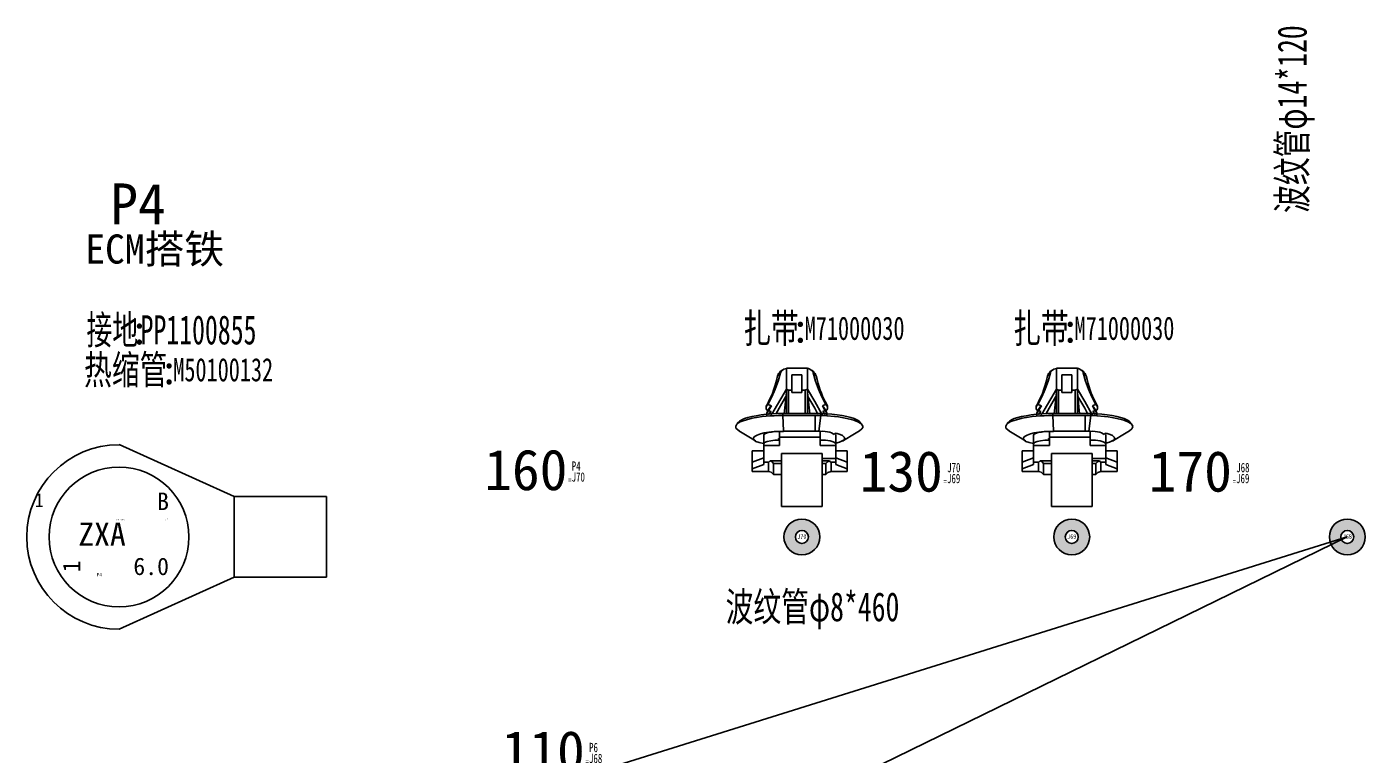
# Model space of a CAD drawing. Header units: millimetres. Extents: x -2653 to 6698, y -4403 to -42.
# Drawn here: x 278.9 to 393.8, y -505.8 to -443.2 of the extents above; entities that cross this region are included whole.
import ezdxf
from ezdxf.enums import TextEntityAlignment as Align

# ---------------------------------------------------------------- set-up
doc = ezdxf.new("R2010")
doc.units = ezdxf.units.MM
doc.header["$MEASUREMENT"] = 0
for name, color, linetype in [('21', 7, 'Continuous'), ('文字', 3, 'Continuous'), ('管-供应商', 43, 'Continuous'), ('管-内径', 2, 'Continuous'), ('管-名称', 59, 'Continuous'), ('管-外径', 6, 'Continuous'), ('管-编码', 58, 'Continuous'), ('节点长度', 1, 'Continuous'), ('节点长度-L', 32, 'Continuous'), ('虚拟连接器-功能', 63, 'Continuous'), ('虚拟连接器-名称', 53, 'Continuous'), ('虚拟连接器-编码', 52, 'Continuous'), ('轮廓线', 7, 'Continuous'), ('附件-供应商', 43, 'Continuous'), ('附件-名称', 53, 'Continuous'), ('附件-数量', 21, 'Continuous'), ('附件-编码', 52, 'Continuous')]:
    doc.layers.add(name, color=color, linetype=linetype)
for name, color, linetype, plot in [('供方编码', 51, 'Continuous', False), ('备注', 4, 'Continuous', False), ('管-ID', 7, 'Continuous', False), ('管-L', 38, 'Continuous', False), ('管-不打印', 2, 'Continuous', False), ('管-位置', 18, 'Continuous', False), ('管-单位', 2, 'Continuous', False), ('管-工位', 4, 'Continuous', False), ('管-开口', 64, 'Continuous', False), ('管-数量', 6, 'Continuous', False), ('管-类别', 56, 'Continuous', False), ('管-规格', 56, 'Continuous', False), ('管-重叠值', 49, 'Continuous', False), ('管-颜色', 14, 'Continuous', False), ('节点长度-E1', 53, 'Continuous', False), ('节点长度-E2', 53, 'Continuous', False), ('节点长度-不打印', 14, 'Continuous', False), ('虚拟连接器-不打印', 1, 'Continuous', False), ('虚拟连接器-位置', 12, 'Continuous', False), ('虚拟连接器-数量', 4, 'Continuous', False), ('附件-不打印', 2, 'Continuous', False), ('隐藏-剥皮长度', 2, 'Continuous', False), ('隐藏-加余量', 1, 'Continuous', False), ('隐藏-备注', 1, 'Continuous', False), ('隐藏-孔位', 1, 'Continuous', False), ('隐藏-对应端子', 2, 'Continuous', False), ('隐藏-节点长度辅助', 202, 'Continuous', False), ('隐藏-规格', 1, 'Continuous', False), ('隐藏-辅助信息', 3, 'Continuous', False), ('隐藏-防水栓', 2, 'Continuous', False)]:
    doc.layers.add(name, color=color, linetype=linetype, plot=plot)
doc.styles.add('CL', font='', dxfattribs={"height": 2})
doc.styles.add('灯泡', font='', dxfattribs={"width": 0.7})
doc.styles.get('CL').set_extended_font_data('SimSun')
doc.styles.get('灯泡').set_extended_font_data('NSimSun')

# ---------------------------------------------------------------- blocks, each defined once
blk = doc.blocks.new('010016')
at = {"lineweight": 25}
blk.add_line((2045.56, 1138.11), (2046.98, 1138.11), dxfattribs=at)
at = {"color": 0}
for p, q in [((2044.95, 1134.7), (2044.95, 1130.15)), ((2048.45, 1134.7), (2048.45, 1130.15)), ((2044.95, 1130.15), (2048.45, 1130.15))]:
    blk.add_line(p, q, dxfattribs=at)
at = {"layer": '21', "color": 0, "linetype": 'Continuous'}
for p, q in [((2044.62, 1141.35), (2044.52, 1140.95)), ((2044.62, 1141.35), (2044.69, 1141.48)), ((2044.64, 1141.42), (2044.62, 1141.36)), ((2044.67, 1141.47), (2044.64, 1141.42)), ((2044.86, 1141.6), (2044.66, 1140.9)), ((2044.74, 1141.56), (2044.66, 1141.47)), ((2044.7, 1141.54), (2044.66, 1141.46)), ((2044.69, 1141.48), (2044.86, 1141.6)), ((2044.75, 1141.61), (2044.7, 1141.54)), ((2044.88, 1141.66), (2044.74, 1141.56)), ((2044.81, 1141.67), (2044.75, 1141.61)), ((2044.87, 1141.74), (2044.81, 1141.67)), ((2044.86, 1141.6), (2044.88, 1141.66)), ((2044.95, 1141.8), (2044.87, 1141.74)), ((2044.95, 1141.76), (2044.88, 1141.66)), ((2045.03, 1141.85), (2044.95, 1141.8)), ((2045.03, 1141.85), (2044.95, 1141.76)), ((2045.15, 1141.93), (2045.03, 1141.85)), ((2045.07, 1141.88), (2045.03, 1141.85)), ((2045.12, 1141.9), (2045.07, 1141.88)), ((2045.37, 1141.99), (2045.15, 1141.93)), ((2046.27, 1142), (2045.37, 1142)), ((2045.37, 1140.2), (2045.37, 1142)), ((2046.27, 1141.45), (2045.85, 1141.45)), ((2045.85, 1141.45), (2045.85, 1140.13)), ((2047.17, 1142), (2046.27, 1142)), ((2046.69, 1141.45), (2046.27, 1141.45)), ((2046.69, 1141.45), (2046.69, 1140.13)), ((2047.17, 1142), (2047.17, 1140.2)), ((2047.17, 1141.99), (2047.28, 1141.97)), ((2047.28, 1141.97), (2047.39, 1141.93)), ((2047.39, 1141.93), (2047.51, 1141.85)), ((2047.47, 1141.88), (2047.43, 1141.9)), ((2047.51, 1141.85), (2047.47, 1141.88)), ((2047.51, 1141.85), (2047.59, 1141.76)), ((2047.6, 1141.8), (2047.51, 1141.85)), ((2047.59, 1141.76), (2047.66, 1141.66)), ((2047.67, 1141.74), (2047.6, 1141.8)), ((2047.66, 1141.66), (2047.8, 1141.56)), ((2047.68, 1141.6), (2047.66, 1141.66)), ((2047.73, 1141.67), (2047.67, 1141.74)), ((2047.85, 1141.48), (2047.68, 1141.6)), ((2047.68, 1141.6), (2047.88, 1140.9)), ((2047.79, 1141.61), (2047.73, 1141.67)), ((2047.84, 1141.54), (2047.79, 1141.61)), ((2047.8, 1141.56), (2047.88, 1141.47)), ((2047.88, 1141.46), (2047.84, 1141.54)), ((2047.92, 1141.35), (2047.85, 1141.48)), ((2047.9, 1141.42), (2047.87, 1141.47)), ((2047.92, 1141.36), (2047.9, 1141.42)), ((2048, 1141.03), (2047.92, 1141.35)), ((2044.42, 1140.22), (2044.12, 1139.55)), ((2044.13, 1138.05), (2045.37, 1140.22)), ((2044.29, 1140.2), (2044.17, 1139.85)), ((2044.41, 1140.55), (2044.29, 1140.2)), ((2044.52, 1140.95), (2044.41, 1140.55)), ((2044.66, 1140.9), (2044.42, 1140.22)), ((2045.37, 1138.11), (2045.37, 1140.2)), ((2045.37, 1140.2), (2045.56, 1140.13)), ((2045.85, 1140.13), (2045.56, 1140.13)), ((2045.56, 1138.11), (2045.56, 1140.13)), ((2045.85, 1140.13), (2045.85, 1139.93)), ((2046.98, 1140.13), (2046.69, 1140.13)), ((2046.69, 1139.93), (2046.69, 1140.13)), ((2046.98, 1140.13), (2047.17, 1140.2)), ((2046.98, 1138.11), (2046.98, 1140.13)), ((2047.8, 1139.14), (2047.17, 1140.22)), ((2047.17, 1140.2), (2047.17, 1138.11)), ((2047.88, 1140.9), (2048.12, 1140.22)), ((2048.09, 1140.7), (2048, 1141.03)), ((2048.18, 1140.41), (2048.09, 1140.7)), ((2048.12, 1140.22), (2048.42, 1139.55)), ((2048.27, 1140.12), (2048.18, 1140.41)), ((2048.37, 1139.86), (2048.27, 1140.12)), ((2043.63, 1138.71), (2043.79, 1138.9)), ((2043.77, 1138.99), (2043.64, 1138.74)), ((2043.9, 1139.25), (2043.77, 1138.99)), ((2044.12, 1139.55), (2043.79, 1138.9)), ((2043.79, 1138.9), (2043.95, 1138.83)), ((2044.04, 1139.55), (2043.9, 1139.25)), ((2044.17, 1139.85), (2044.04, 1139.55)), ((2044.74, 1138.57), (2045.33, 1139.59)), ((2045.17, 1138.1), (2045.37, 1139.91)), ((2046.27, 1139.93), (2045.85, 1139.93)), ((2046.69, 1139.93), (2046.27, 1139.93)), ((2047.37, 1138.1), (2047.17, 1139.91)), ((2047.8, 1138.57), (2047.21, 1139.59)), ((2048.41, 1138.05), (2047.8, 1139.14)), ((2048.48, 1139.6), (2048.37, 1139.86)), ((2048.42, 1139.55), (2048.75, 1138.9)), ((2048.59, 1139.37), (2048.48, 1139.6)), ((2048.7, 1139.14), (2048.59, 1139.37)), ((2048.75, 1138.9), (2048.59, 1138.83)), ((2048.8, 1138.94), (2048.7, 1139.14)), ((2048.91, 1138.71), (2048.75, 1138.9)), ((2048.9, 1138.74), (2048.8, 1138.94)), ((2041.76, 1137.68), (2042.05, 1137.77)), ((2041.95, 1137.59), (2042.43, 1137.71)), ((2042.05, 1137.77), (2042.39, 1137.86)), ((2042.39, 1137.86), (2042.77, 1137.93)), ((2042.43, 1137.71), (2042.98, 1137.81)), ((2042.77, 1137.93), (2043.2, 1138)), ((2042.98, 1137.81), (2043.3, 1137.85)), ((2043.2, 1138), (2043.65, 1138.05)), ((2043.3, 1137.85), (2043.63, 1137.88)), ((2043.63, 1138.52), (2043.63, 1138.71)), ((2043.79, 1138.33), (2043.63, 1138.52)), ((2043.63, 1137.88), (2043.97, 1137.91)), ((2043.65, 1138.05), (2044.13, 1138.08)), ((2043.79, 1138.35), (2043.69, 1138.14)), ((2043.7, 1138.17), (2043.86, 1138.37)), ((2043.7, 1137.98), (2043.7, 1138.17)), ((2043.89, 1138.56), (2043.79, 1138.35)), ((2043.86, 1138.07), (2043.83, 1138)), ((2043.83, 1138), (2043.88, 1138.06)), ((2043.96, 1138.55), (2043.86, 1138.37)), ((2043.86, 1138.37), (2043.96, 1138.33)), ((2043.86, 1138.07), (2043.92, 1138.19)), ((2043.88, 1138.06), (2043.95, 1138.11)), ((2043.89, 1138.56), (2043.95, 1138.67)), ((2043.92, 1138.19), (2044.05, 1138.3)), ((2043.95, 1138.83), (2044.08, 1138.79)), ((2043.95, 1138.67), (2044.08, 1138.79)), ((2043.99, 1138.19), (2043.95, 1138.11)), ((2043.95, 1138.11), (2044.02, 1138.08)), ((2044.08, 1138.79), (2043.96, 1138.55)), ((2043.96, 1138.33), (2044.05, 1138.3)), ((2043.97, 1137.91), (2044.32, 1137.93)), ((2044.05, 1138.3), (2043.99, 1138.19)), ((2044.02, 1138.08), (2044.08, 1138.06)), ((2044.03, 1138.02), (2044.05, 1138.04)), ((2044.05, 1138.04), (2044.08, 1138.06)), ((2044.13, 1138.05), (2044.08, 1138.06)), ((2044.13, 1138.08), (2044.61, 1138.11)), ((2044.32, 1137.93), (2044.69, 1137.94)), ((2044.46, 1138.06), (2044.74, 1138.57)), ((2044.61, 1138.11), (2045.07, 1138.11)), ((2044.69, 1137.94), (2045.07, 1137.94)), ((2045.07, 1138.11), (2045.88, 1138.11)), ((2045.07, 1137.94), (2045.07, 1138.11)), ((2045.07, 1137.94), (2045.1, 1137.28)), ((2045.07, 1137.94), (2045.57, 1137.94)), ((2045.57, 1137.94), (2045.88, 1137.94)), ((2045.88, 1138.11), (2046.66, 1138.11)), ((2045.88, 1137.94), (2046.38, 1137.94)), ((2046.38, 1137.94), (2047.11, 1137.94)), ((2046.66, 1138.11), (2047.06, 1138.11)), ((2047.06, 1138.11), (2047.45, 1138.11)), ((2047.11, 1137.94), (2047.84, 1137.94)), ((2047.45, 1138.11), (2047.84, 1138.11)), ((2048.08, 1138.06), (2047.8, 1138.57)), ((2047.84, 1138.11), (2048.32, 1138.11)), ((2047.84, 1137.28), (2047.84, 1137.94)), ((2047.84, 1137.94), (2047.97, 1137.94)), ((2047.97, 1137.94), (2048.09, 1137.94)), ((2048.09, 1137.94), (2048.33, 1137.94)), ((2048.15, 1136.61), (2048.33, 1137.94)), ((2048.32, 1138.11), (2048.32, 1138.11)), ((2048.32, 1138.11), (2048.33, 1137.94)), ((2048.32, 1138.11), (2048.79, 1138.09)), ((2048.33, 1137.94), (2048.83, 1137.91)), ((2048.41, 1138.05), (2048.46, 1138.06)), ((2048.59, 1138.83), (2048.46, 1138.79)), ((2048.59, 1138.67), (2048.46, 1138.79)), ((2048.46, 1138.79), (2048.58, 1138.55)), ((2048.52, 1138.08), (2048.46, 1138.06)), ((2048.5, 1138.03), (2048.46, 1138.06)), ((2048.58, 1138.33), (2048.49, 1138.3)), ((2048.62, 1138.19), (2048.49, 1138.3)), ((2048.49, 1138.3), (2048.55, 1138.19)), ((2048.59, 1138.11), (2048.52, 1138.08)), ((2048.55, 1138.19), (2048.59, 1138.11)), ((2048.58, 1138.55), (2048.68, 1138.37)), ((2048.68, 1138.37), (2048.58, 1138.33)), ((2048.65, 1138.56), (2048.59, 1138.67)), ((2048.66, 1138.06), (2048.59, 1138.11)), ((2048.68, 1138.07), (2048.62, 1138.19)), ((2048.75, 1138.35), (2048.65, 1138.56)), ((2048.71, 1138), (2048.66, 1138.06)), ((2048.84, 1138.18), (2048.68, 1138.37)), ((2048.71, 1138), (2048.68, 1138.07)), ((2048.75, 1138.33), (2048.91, 1138.52)), ((2048.85, 1138.14), (2048.75, 1138.35)), ((2048.79, 1138.09), (2049.27, 1138.05)), ((2048.83, 1137.91), (2049.5, 1137.86)), ((2048.84, 1137.99), (2048.84, 1138.18)), ((2048.91, 1138.52), (2048.91, 1138.71)), ((2049.27, 1138.05), (2049.73, 1138)), ((2049.5, 1137.86), (2049.83, 1137.82)), ((2049.73, 1138), (2050.16, 1137.94)), ((2049.83, 1137.82), (2050.14, 1137.78)), ((2050.14, 1137.78), (2050.42, 1137.73)), ((2050.16, 1137.94), (2050.55, 1137.86)), ((2050.42, 1137.73), (2050.68, 1137.67)), ((2050.55, 1137.86), (2050.89, 1137.77)), ((2050.89, 1137.77), (2051.18, 1137.68)), ((2041.02, 1137.04), (2041.08, 1137.16)), ((2041.02, 1136.96), (2041.02, 1137.04)), ((2041.04, 1136.87), (2041.02, 1136.96)), ((2041.19, 1136.71), (2041.04, 1136.87)), ((2041.14, 1137.24), (2041.07, 1137.14)), ((2041.08, 1137.16), (2041.26, 1137.31)), ((2041.21, 1137.34), (2041.14, 1137.24)), ((2041.32, 1136.63), (2041.19, 1136.71)), ((2041.21, 1137.34), (2041.22, 1137.36)), ((2041.22, 1137.36), (2041.35, 1137.47)), ((2041.26, 1137.31), (2041.4, 1137.39)), ((2041.3, 1136.63), (2042.01, 1136.2)), ((2041.35, 1137.47), (2041.53, 1137.58)), ((2041.4, 1137.39), (2041.56, 1137.46)), ((2041.53, 1137.58), (2041.76, 1137.68)), ((2041.56, 1137.46), (2041.95, 1137.59)), ((2044.31, 1136.56), (2043.87, 1136.51)), ((2044.41, 1136.56), (2044.08, 1136.53)), ((2044.77, 1136.58), (2044.31, 1136.56)), ((2044.77, 1136.58), (2044.41, 1136.56)), ((2044.77, 1136.59), (2044.77, 1135.84)), ((2045.13, 1136.58), (2044.77, 1136.58)), ((2045.1, 1137.28), (2045.13, 1136.62)), ((2045.13, 1136.59), (2046.11, 1136.59)), ((2047.84, 1136.59), (2046.11, 1136.59)), ((2047.84, 1136.62), (2047.84, 1137.28)), ((2047.97, 1136.59), (2047.84, 1136.59)), ((2048.08, 1136.59), (2047.97, 1136.59)), ((2048.1, 1136.59), (2048.08, 1136.59)), ((2048.15, 1136.59), (2048.1, 1136.59)), ((2048.27, 1136.59), (2048.15, 1136.59)), ((2048.27, 1136.57), (2048.49, 1136.59)), ((2048.27, 1136.59), (2048.27, 1135.84)), ((2048.49, 1136.59), (2048.71, 1136.58)), ((2048.71, 1136.58), (2048.91, 1136.55)), ((2048.91, 1136.55), (2049.09, 1136.51)), ((2050.68, 1137.67), (2050.93, 1137.61)), ((2050.92, 1136.19), (2051.65, 1136.63)), ((2050.93, 1137.61), (2051.16, 1137.54)), ((2051.16, 1137.54), (2051.51, 1137.41)), ((2051.18, 1137.68), (2051.41, 1137.58)), ((2051.41, 1137.58), (2051.59, 1137.48)), ((2051.51, 1137.41), (2051.76, 1137.26)), ((2051.59, 1137.48), (2051.73, 1137.33)), ((2051.86, 1136.8), (2051.65, 1136.63)), ((2051.81, 1137.23), (2051.74, 1137.33)), ((2051.76, 1137.26), (2051.9, 1137.09)), ((2051.87, 1137.13), (2051.81, 1137.23)), ((2051.92, 1136.92), (2051.86, 1136.8)), ((2051.9, 1137.09), (2051.93, 1137.01)), ((2051.93, 1137.01), (2051.92, 1136.92)), ((2042.01, 1136.2), (2042.71, 1135.78)), ((2042.51, 1135.99), (2042.58, 1135.85)), ((2042.58, 1136.08), (2042.55, 1135.99)), ((2042.69, 1136.18), (2042.58, 1136.08)), ((2042.58, 1135.85), (2042.75, 1135.73)), ((2042.87, 1136.27), (2042.69, 1136.18)), ((2042.75, 1135.73), (2043.02, 1135.62)), ((2043.14, 1136.37), (2042.87, 1136.27)), ((2043.02, 1135.62), (2043.4, 1135.53)), ((2043.47, 1136.45), (2043.14, 1136.37)), ((2043.42, 1136.26), (2043.46, 1136.34)), ((2043.42, 1135.52), (2043.42, 1136.26)), ((2043.5, 1135.63), (2043.42, 1135.52)), ((2043.42, 1135.36), (2043.42, 1135.52)), ((2043.46, 1136.34), (2043.59, 1136.41)), ((2043.87, 1136.51), (2043.47, 1136.45)), ((2043.73, 1135.72), (2043.5, 1135.63)), ((2043.8, 1136.48), (2043.59, 1136.41)), ((2044.02, 1135.78), (2043.73, 1135.72)), ((2044.08, 1136.53), (2043.8, 1136.48)), ((2044.38, 1135.82), (2044.02, 1135.78)), ((2044.77, 1135.84), (2044.38, 1135.82)), ((2044.77, 1135.78), (2044.7, 1136.01)), ((2048.27, 1136.09), (2044.77, 1136.09)), ((2044.77, 1135.36), (2044.77, 1135.84)), ((2048.72, 1135.82), (2048.27, 1135.84)), ((2048.27, 1135.36), (2048.27, 1135.84)), ((2049.13, 1135.76), (2048.72, 1135.82)), ((2049.09, 1136.51), (2049.25, 1136.45)), ((2049.39, 1135.7), (2049.13, 1135.76)), ((2049.25, 1136.45), (2049.38, 1136.37)), ((2049.38, 1136.37), (2049.46, 1136.31)), ((2049.56, 1135.61), (2049.39, 1135.7)), ((2049.47, 1136.4), (2049.59, 1136.32)), ((2049.62, 1135.52), (2049.56, 1135.61)), ((2049.72, 1136.39), (2049.57, 1136.43)), ((2049.59, 1136.32), (2049.62, 1136.26)), ((2049.62, 1136.26), (2049.62, 1135.52)), ((2049.62, 1135.57), (2049.92, 1135.65)), ((2049.62, 1135.36), (2049.62, 1135.52)), ((2049.99, 1136.31), (2049.72, 1136.39)), ((2049.92, 1135.65), (2050.17, 1135.76)), ((2050.19, 1136.22), (2049.99, 1136.31)), ((2050.17, 1135.76), (2050.32, 1135.87)), ((2050.34, 1136.1), (2050.19, 1136.22)), ((2050.19, 1135.75), (2050.92, 1136.19)), ((2050.32, 1135.87), (2050.37, 1135.98)), ((2050.39, 1135.98), (2050.34, 1136.1)), ((2042.44, 1134.92), (2043.42, 1134.92)), ((2042.44, 1133.95), (2042.44, 1134.92)), ((2042.44, 1133.95), (2043.42, 1134.32)), ((2043.42, 1135.36), (2044.77, 1135.36)), ((2043.42, 1134.25), (2043.42, 1135.36)), ((2043.42, 1133.93), (2043.42, 1134.25)), ((2048.45, 1134.7), (2044.95, 1134.7)), ((2048.27, 1135.36), (2049.62, 1135.36)), ((2048.45, 1134.25), (2049.62, 1134.25)), ((2049.62, 1134.25), (2049.62, 1135.36)), ((2050.59, 1134.92), (2049.62, 1134.92)), ((2050.59, 1133.95), (2049.62, 1134.32)), ((2049.62, 1133.93), (2049.62, 1134.25)), ((2050.59, 1133.95), (2050.59, 1134.92)), ((2042.44, 1133.36), (2042.44, 1133.95)), ((2042.44, 1133.36), (2043.42, 1133.74)), ((2042.44, 1133.36), (2042.44, 1133.13)), ((2042.44, 1133.13), (2043.83, 1133.13)), ((2043.42, 1133.93), (2043.83, 1133.93)), ((2043.42, 1133.93), (2043.42, 1133.74)), ((2043.83, 1133.93), (2043.85, 1133.94)), ((2043.83, 1133.13), (2043.83, 1133.93)), ((2044.06, 1133.08), (2043.83, 1133.13)), ((2043.85, 1133.94), (2043.87, 1133.94)), ((2043.87, 1133.94), (2043.9, 1133.96)), ((2043.9, 1133.96), (2043.92, 1133.99)), ((2043.92, 1133.99), (2043.97, 1134.05)), ((2044.95, 1134.05), (2043.97, 1134.05)), ((2043.97, 1134.05), (2044.14, 1133.97)), ((2044.14, 1133.97), (2044.27, 1133.83)), ((2044.27, 1132.88), (2044.27, 1133.83)), ((2044.27, 1133.83), (2044.95, 1133.83)), ((2049.07, 1134.05), (2048.45, 1134.05)), ((2048.45, 1133.83), (2048.77, 1133.83)), ((2048.77, 1133.83), (2048.89, 1133.97)), ((2048.77, 1132.88), (2048.77, 1133.83)), ((2048.89, 1133.97), (2049.07, 1134.05)), ((2049.2, 1133.13), (2048.92, 1133.05)), ((2049.07, 1134.05), (2049.12, 1133.97)), ((2049.12, 1133.97), (2049.17, 1133.94)), ((2049.17, 1133.94), (2049.18, 1133.94)), ((2049.18, 1133.94), (2049.2, 1133.93)), ((2049.2, 1133.93), (2049.2, 1133.13)), ((2049.2, 1133.93), (2049.62, 1133.93)), ((2049.2, 1133.13), (2050.59, 1133.13)), ((2049.62, 1133.93), (2049.62, 1133.74)), ((2050.59, 1133.36), (2049.62, 1133.74)), ((2050.59, 1133.36), (2050.59, 1133.95)), ((2050.59, 1133.36), (2050.59, 1133.13)), ((2044.27, 1132.88), (2044.06, 1133.08)), ((2044.27, 1132.88), (2044.95, 1132.88)), ((2048.45, 1132.88), (2048.77, 1132.88)), ((2048.92, 1133.05), (2048.77, 1132.88))]:
    blk.add_line(p, q, dxfattribs=at)
blk = doc.blocks.new('附件')
at = {"layer": '文字', "color": 3, "style": 'CL'}
blk.add_text(':', height=2.5, dxfattribs=at).set_placement((-3.79, -0.38), align=Align.MIDDLE_CENTER)
at = {"layer": '附件-不打印', "color": 3, "style": 'CL', "width": 0.7, "flags": 5}
for tag, p in [('供方编码', (-8.49, -1.62)), ('范围', (-8.49, -1.32)), ('工位', (-6.9, -1.32)), ('位置', (-5.31, -1.32))]:
    blk.add_attdef(tag, text='', height=0.2, dxfattribs=at).set_placement(p, align=Align.MIDDLE_CENTER)
at = {"layer": '附件-不打印', "color": 1, "style": 'CL'}
for tag, width, flags, p in [('选项', 0.7, 13, (-6.9, -1.62)), ('备注', 0.7, 5, (-5.31, -1.62)), ('规格', 0.7, 5, (-3.72, -1.62)), ('单位', 0.6, 1, (-3.72, -1.32))]:
    blk.add_attdef(tag, text='', height=0.2, dxfattribs=dict(at, width=width, flags=flags)).set_placement(p, align=Align.MIDDLE_CENTER)
at = {"layer": '附件-供应商', "color": 3, "style": 'CL', "width": 0.7, "flags": 8}
blk.add_attdef('供应商', text='', height=2.5, dxfattribs=at).set_placement((-13.4, -0.42), align=Align.MIDDLE_RIGHT)
at = {"layer": '附件-名称', "color": 3, "style": 'CL', "width": 0.7, "flags": 4}
blk.add_attdef('名称', text='', height=2.5, dxfattribs=at).set_placement((-3.92, -0.38), align=Align.MIDDLE_RIGHT)
at = {"layer": '附件-数量', "color": 2, "style": 'CL', "width": 0.7, "flags": 2}
blk.add_attdef('*', text='', height=1, dxfattribs=at).set_placement((15.72, -0.38), align=Align.MIDDLE_CENTER)
at = {"layer": '附件-数量', "color": 2, "style": 'CL', "width": 0.7, "flags": 4}
blk.add_attdef('数量', text='', height=1.2, dxfattribs=at).set_placement((16.07, -0.38), align=Align.MIDDLE_LEFT)
at = {"layer": '附件-编码', "color": 2, "style": 'CL', "width": 0.7, "flags": 4}
blk.add_attdef('编码', text='', height=2.5, dxfattribs=at).set_placement((-3.65, -0.38), align=Align.MIDDLE_LEFT)
blk = doc.blocks.new('虚拟连接器')
at = {"layer": '文字', "style": 'CL'}
blk.add_text(':', height=2.5, dxfattribs=at).set_placement((-3.97, -3.75), align=Align.MIDDLE_CENTER)
at = {"layer": '虚拟连接器-不打印', "color": 1, "style": 'CL', "width": 0.6, "flags": 5}
blk.add_attdef('备注', (4.91, 5.84), '', height=1, dxfattribs=at)
at = {"layer": '虚拟连接器-不打印', "color": 3, "style": 'CL', "width": 0.6, "flags": 5}
for tag, p in [('供方编码', (-5.23, -0.54)), ('供方零件号', (-5.23, -0.81)), ('范围', (-5.23, -0.27)), ('工位', (-3.85, -0.28)), ('规格', (-1.16, -0.28))]:
    blk.add_attdef(tag, text='', height=0.2, dxfattribs=at).set_placement(p, align=Align.MIDDLE_LEFT)
at = {"layer": '虚拟连接器-不打印', "color": 1, "style": 'CL', "width": 0.6, "flags": 5}
blk.add_attdef('选项', text='', height=0.2, dxfattribs=at).set_placement((-3.85, -0.54), align=Align.MIDDLE_LEFT)
blk.add_attdef('加余量', text='', height=0.2, dxfattribs=at).set_placement((-2.1, -0.28), align=Align.MIDDLE_RIGHT)
at = {"layer": '虚拟连接器-不打印', "color": 1, "style": 'CL', "width": 0.6, "flags": 1}
blk.add_attdef('单位', text='', height=0.2, dxfattribs=at).set_placement((-2.35, -0.54), align=Align.MIDDLE_CENTER)
at = {"layer": '虚拟连接器-不打印', "color": 3, "style": 'CL', "width": 0.65, "flags": 5}
blk.add_attdef('供应商', text='', height=2.5, dxfattribs=at).set_placement((-14.3, -3.75), align=Align.MIDDLE_RIGHT)
at = {"layer": '虚拟连接器-位置', "color": 1, "style": 'CL', "flags": 4}
blk.add_attdef('位置', text='', height=3.5, dxfattribs=at).set_placement((-4.09, 7.07), align=Align.MIDDLE_CENTER)
at = {"layer": '虚拟连接器-功能', "color": 3, "style": 'CL', "flags": 4}
blk.add_attdef('功能', text='', height=2.5, dxfattribs=at).set_placement((-8.62, 3.19), align=Align.MIDDLE_LEFT)
at = {"layer": '虚拟连接器-功能', "color": 3, "style": '灯泡', "width": 0.7, "flags": 12}
blk.add_attdef('ENGLISH', text='', height=2.5, dxfattribs=at).set_placement((-8.62, -0.23), align=Align.MIDDLE_LEFT)
at = {"layer": '虚拟连接器-名称', "color": 3, "style": 'CL', "width": 0.65, "flags": 4}
blk.add_attdef('名称', text='', height=2.5, dxfattribs=at).set_placement((-4.08, -3.75), align=Align.MIDDLE_RIGHT)
at = {"layer": '虚拟连接器-数量', "color": 2, "style": 'CL', "width": 0.8, "flags": 5}
blk.add_attdef('数量', (2.58, 5.87), '', height=1, dxfattribs=at)
at = {"layer": '虚拟连接器-编码', "color": 2, "style": 'CL', "width": 0.65, "flags": 4}
blk.add_attdef('编码', text='', height=2.5, dxfattribs=at).set_placement((-3.87, -3.75), align=Align.MIDDLE_LEFT)
blk = doc.blocks.new('DJ431-10E')
at = {"color": 7, "lineweight": -3, "ltscale": 0.180937}
blk.add_line((874.26, 390.96), (869.81, 400.86), dxfattribs=at)
at = {"color": 7, "lineweight": -3, "ltscale": 0.180938}
blk.add_line((881.19, 390.96), (885.65, 400.86), dxfattribs=at)
at = {"color": 7, "lineweight": -3, "ltscale": 0.131999}
for p, q in [((874.26, 383.04), (874.26, 390.96)), ((881.19, 390.96), (881.19, 383.04))]:
    blk.add_line(p, q, dxfattribs=at)
at = {"color": 7, "lineweight": -3, "ltscale": 0.1155}
for p, q in [((874.26, 390.96), (881.19, 390.96)), ((881.19, 383.04), (874.26, 383.04))]:
    blk.add_line(p, q, dxfattribs=at)
blk.add_circle((877.72, 400.86), 6)
at = {"color": 7, "lineweight": -3}
blk.add_arc((877.72, 400.86), 7.92, 0, 180, dxfattribs=at)
at = {"lineweight": -3, "insert": (874.69, 405.69), "char_height": 1.5, "width": 1.9409, "attachment_point": 1, "style": 'CL'}
blk.add_mtext('1', dxfattribs=at)
blk = doc.blocks.new('电线2')
at = {"layer": '轮廓线', "color": 7, "style": 'CL', "flags": 4}
for tag, p in [('颜色', (5.88, 2.8)), ('线径', (5.88, -2.78))]:
    blk.add_attdef(tag, text='', height=1.5, dxfattribs=at).set_placement(p, align=Align.MIDDLE_RIGHT)
blk.add_attdef('线号', text='', height=2, dxfattribs=at).set_placement((0.13, -0.02), align=Align.MIDDLE_CENTER)
at = {"layer": '隐藏-剥皮长度', "color": 2, "style": 'CL', "width": 0.9, "flags": 4}
blk.add_attdef('剥皮', text='', height=0.1, dxfattribs=at).set_placement((5.74, 1.22), align=Align.MIDDLE_RIGHT)
at = {"layer": '隐藏-加余量', "color": 1, "style": 'CL', "width": 0.9, "flags": 4}
blk.add_attdef('加余量', text='', height=0.1, dxfattribs=at).set_placement((5.74, 1.36), align=Align.MIDDLE_RIGHT)
at = {"layer": '隐藏-备注', "color": 1, "style": 'CL', "width": 0.9, "flags": 5}
blk.add_attdef('备注', text='', height=0.1, dxfattribs=at).set_placement((3.7, -1.38), align=Align.MIDDLE_CENTER)
at = {"layer": '隐藏-孔位', "color": 6, "style": 'CL', "width": 0.9, "flags": 4}
blk.add_attdef('孔位', text='', height=1.2, dxfattribs=at).set_placement((-5.62, 2.91), align=Align.MIDDLE_LEFT)
at = {"layer": '隐藏-对应端子', "color": 2, "style": 'CL', "width": 0.9, "flags": 4}
blk.add_attdef('对应簧片', text='', height=0.1, dxfattribs=at).set_placement((2.06, 1.21), align=Align.MIDDLE_RIGHT)
at = {"layer": '隐藏-规格', "color": 1, "style": 'CL', "width": 0.9, "flags": 5}
blk.add_attdef('规格', text='', height=0.2, dxfattribs=at).set_placement((5.74, -1.39), align=Align.MIDDLE_RIGHT)
at = {"layer": '隐藏-辅助信息', "color": 3, "style": 'CL', "width": 0.9, "flags": 5}
for tag, p in [('供方编码', (3.7, 1.24)), ('编码', (3.7, 1.37))]:
    blk.add_attdef(tag, text='', height=0.1, dxfattribs=at).set_placement(p, align=Align.MIDDLE_CENTER)
at = {"layer": '隐藏-辅助信息', "color": 2, "style": 'CL', "width": 0.9, "flags": 5}
for tag, p in [('辅助', (3.7, 1.51)), ('标识管', (3.7, -1.14))]:
    blk.add_attdef(tag, text='', height=0.1, dxfattribs=at).set_placement(p, align=Align.MIDDLE_CENTER)
at = {"layer": '隐藏-辅助信息', "color": 3, "style": 'CL', "width": 0.9, "flags": 5}
for tag, p in [('线种', (2.06, -1.26)), ('工位', (2.06, -1.38))]:
    blk.add_attdef(tag, text='', height=0.1, dxfattribs=at).set_placement(p, align=Align.MIDDLE_RIGHT)
at = {"layer": '隐藏-辅助信息', "color": 1, "style": 'CL', "width": 0.9, "flags": 5}
blk.add_attdef('选项', text='', height=0.1, dxfattribs=at).set_placement((3.7, -1.26), align=Align.MIDDLE_CENTER)
at = {"layer": '隐藏-辅助信息', "color": 4, "style": 'CL', "width": 0.9, "flags": 4}
blk.add_attdef('位置', text='', height=0.3, dxfattribs=at).set_placement((-0.09, -3.49), align=Align.MIDDLE_CENTER)
at = {"layer": '隐藏-防水栓', "color": 2, "style": 'CL', "width": 0.9, "flags": 4}
blk.add_attdef('防水栓', text='', height=0.1, dxfattribs=at).set_placement((2.06, 1.36), align=Align.MIDDLE_RIGHT)
blk = doc.blocks.new('分支点')
at = {"layer": '轮廓线'}
h = blk.add_hatch(color=1, dxfattribs=at)
edge = h.paths.add_edge_path()
edge.add_arc((0, 0), 1.54, 0, 360)
edge = h.paths.add_edge_path(flags=16)
edge.add_arc((0, 0), 0.56, 0, 360)
at = {"layer": '轮廓线', "color": 1, "linetype": 'ByBlock', "lineweight": -2}
for radius in [1.54, 0.56]:
    blk.add_circle((0, 0), radius, dxfattribs=at)
at = {"layer": '轮廓线', "color": 2, "style": 'CL', "width": 0.8}
blk.add_attdef('位置', text='', height=0.4, dxfattribs=at).set_placement((0, 0.04), align=Align.MIDDLE_CENTER)
at = {"layer": '隐藏-辅助信息', "color": 1, "style": 'CL', "width": 0.8, "flags": 13}
blk.add_attdef('选项', text='', height=0.1, dxfattribs=at).set_placement((0, -0.46), align=Align.MIDDLE_CENTER)
blk = doc.blocks.new('节点长度')
at = {"layer": '节点长度-E1', "color": 202, "ltscale": 0.5, "style": 'CL', "width": 0.7, "flags": 4}
blk.add_attdef('E1', text='', height=0.8, dxfattribs=at).set_placement((1.35, 0.93), align=Align.MIDDLE_LEFT)
at = {"layer": '节点长度-E2', "color": 202, "ltscale": 0.5, "style": 'CL', "width": 0.7, "flags": 4}
blk.add_attdef('E2', text='', height=0.8, dxfattribs=at).set_placement((1.34, -0.01), align=Align.MIDDLE_LEFT)
at = {"layer": '节点长度-L', "color": 1, "ltscale": 0.5, "style": 'CL', "flags": 4}
blk.add_attdef('L', text='', height=2, dxfattribs=at).set_placement((0.98, 0.61), align=Align.MIDDLE_RIGHT)
at = {"layer": '节点长度-不打印', "color": 202, "ltscale": 0.5, "style": 'CL', "width": 0.7}
blk.add_text('=', height=0.5, dxfattribs=at).set_placement((1.19, -0.27), align=Align.MIDDLE_CENTER)
at = {"layer": '节点长度-不打印', "color": 1, "style": 'CL', "width": 0.8, "flags": 13}
blk.add_attdef('选项', text='', height=0.1, dxfattribs=at).set_placement((0.33, -0.1), align=Align.MIDDLE_CENTER)
blk = doc.blocks.new('管')
at = {"layer": '供方编码', "color": 2, "style": 'CL', "width": 0.7, "flags": 1}
blk.add_attdef('供方编码', text='', height=0.25, dxfattribs=at).set_placement((-1.65, -0.68), align=Align.MIDDLE_LEFT)
at = {"layer": '备注', "color": 1, "style": 'CL', "width": 0.7, "flags": 1}
blk.add_attdef('备注', text='', height=0.25, dxfattribs=at).set_placement((-2.74, -1.35), align=Align.MIDDLE_RIGHT)
at = {"layer": '文字', "color": 3, "style": 'CL', "flags": 9}
for tag, p in [('材质', (-6.17, -3.09)), ('耐低温', (10.81, -3.09)), ('耐高温', (10.81, -5.89)), ('参照标准', (10.54, -9.03))]:
    blk.add_attdef(tag, text='', height=2, dxfattribs=at).set_placement(p, align=Align.MIDDLE_RIGHT)
at = {"layer": '管-ID', "color": 1, "style": 'CL', "width": 0.7, "flags": 5}
blk.add_attdef('ID', text='', height=0.2, dxfattribs=at).set_placement((0.89, -0.7), align=Align.MIDDLE_CENTER)
at = {"layer": '管-L', "color": 2, "style": 'CL', "width": 0.8, "flags": 4}
blk.add_attdef('L', text='', height=0.2, dxfattribs=at).set_placement((5.33, 0.04), align=Align.MIDDLE_LEFT)
at = {"layer": '管-不打印', "color": 1, "style": 'CL', "width": 0.7, "flags": 13}
blk.add_attdef('选项', text='', height=0.2, dxfattribs=at).set_placement((5.15, -1.31), align=Align.MIDDLE_CENTER)
at = {"layer": '管-位置', "color": 3, "style": 'CL', "width": 0.7, "flags": 1}
blk.add_attdef('位置', text='', height=0.25, dxfattribs=at).set_placement((-2.77, -1.07), align=Align.MIDDLE_RIGHT)
at = {"layer": '管-供应商', "color": 3, "style": 'CL', "width": 0.7, "flags": 9}
blk.add_attdef('供应商', text='', height=2.5, dxfattribs=at).set_placement((-12.13, -0.08), align=Align.MIDDLE_RIGHT)
at = {"layer": '管-内径', "color": 3, "style": 'CL', "flags": 9}
blk.add_attdef('内径', text='', height=2, dxfattribs=at).set_placement((-6.19, -5.42), align=Align.MIDDLE_RIGHT)
at = {"layer": '管-单位', "color": 2, "style": 'CL', "width": 0.6, "flags": 5}
blk.add_attdef('单位', text='', height=0.2, dxfattribs=at).set_placement((5.16, -0.7), align=Align.MIDDLE_CENTER)
at = {"layer": '管-名称', "color": 1, "style": 'CL', "width": 0.7, "flags": 5}
blk.add_attdef('名称', text='', height=2.5, dxfattribs=at).set_placement((-2, 0), align=Align.MIDDLE_RIGHT)
at = {"layer": '管-外径', "color": 3, "style": 'CL', "width": 0.7, "flags": 1}
blk.add_attdef('外径', text='', height=2.5, dxfattribs=at).set_placement((-11.47, -8.41), align=Align.MIDDLE_LEFT)
at = {"layer": '管-工位', "color": 3, "style": 'CL', "width": 0.7, "flags": 1}
blk.add_attdef('工位', text='', height=0.25, dxfattribs=at).set_placement((-2.31, -1.34), align=Align.MIDDLE_CENTER)
at = {"layer": '管-开口', "color": 3, "style": 'CL', "width": 0.7, "flags": 1}
blk.add_attdef('开口', text='', height=0.25, dxfattribs=at).set_placement((-4.5, -1.06), align=Align.MIDDLE_CENTER)
at = {"layer": '管-数量', "color": 2, "style": 'CL', "width": 0.8, "flags": 1}
blk.add_attdef('数量', text='', height=2.5, dxfattribs=at).set_placement((4.91, 0.03), align=Align.MIDDLE_LEFT)
at = {"layer": '管-类别', "color": 7, "style": 'CL', "width": 0.6, "flags": 5}
blk.add_attdef('类别', text='', height=0.2, dxfattribs=at).set_placement((1.95, -1.22), align=Align.MIDDLE_CENTER)
at = {"layer": '管-编码', "color": 2, "style": 'CL', "width": 0.7}
blk.add_attdef('编码', text='', height=2.5, dxfattribs=at).set_placement((-1.65, 0.06), align=Align.MIDDLE_LEFT)
at = {"layer": '管-规格', "color": 3, "style": 'CL', "width": 0.7, "flags": 1}
blk.add_attdef('规格', text='', height=0.25, dxfattribs=at).set_placement((-1.61, -1.37), align=Align.MIDDLE_LEFT)
at = {"layer": '管-重叠值', "color": 1, "style": 'CL', "width": 0.6, "flags": 5}
blk.add_attdef('重叠值', text='', height=0.2, dxfattribs=at).set_placement((4.09, -0.96), align=Align.MIDDLE_CENTER)
at = {"layer": '管-颜色', "color": 7, "style": 'CL', "width": 0.6, "flags": 5}
blk.add_attdef('颜色', text='', height=0.2, dxfattribs=at).set_placement((1.95, -0.96), align=Align.MIDDLE_CENTER)

msp = doc.modelspace()

# ---------------------------------------------------------------- linework, layer by layer
at = {"layer": '轮廓线', "lineweight": -3}
for q in [(285.76, -520.33), (319.82, -522.38)]:
    msp.add_line((392.3, -487.03), q, dxfattribs=at)

# ---------------------------------------------------------------- block references
at = {"rotation": 90}
msp.add_blockref('管', (387.62, -457.57), dxfattribs=at).add_auto_attribs({'编码': '波纹管φ14*120'})
for name, p, values in [('虚拟连接器', (292.56, -465.5), {'位置': 'P4', '名称': '接地', '编码': 'PP1100855', '功能': 'ECM搭铁'}), ('管', (340.57, -493.08), {'编码': '波纹管φ8*460'})]:
    msp.add_blockref(name, p).add_auto_attribs(values)
ref = msp.add_blockref('附件', (349.13, -468.72))
ref.add_attrib('名称', '扎带', dxfattribs={"layer": '附件-名称', "color": 3, "height": 2.5, "style": 'CL', "width": 0.7, "flags": 4}).set_placement((345.21, -469.11), align=Align.MIDDLE_RIGHT)
ref.add_attrib('编码', 'M71000030', dxfattribs={"layer": '附件-编码', "color": 2, "height": 2, "style": 'CL', "width": 0.7, "flags": 4}).set_placement((345.71, -469.11), align=Align.MIDDLE_LEFT)
ref = msp.add_blockref('附件', (372.3, -468.72))
ref.add_attrib('名称', '扎带', dxfattribs={"layer": '附件-名称', "color": 3, "height": 2.5, "style": 'CL', "width": 0.7, "flags": 4}).set_placement((368.38, -469.11), align=Align.MIDDLE_RIGHT)
ref.add_attrib('编码', 'M71000030', dxfattribs={"layer": '附件-编码', "color": 2, "height": 2, "style": 'CL', "width": 0.7, "flags": 4}).set_placement((368.88, -469.11), align=Align.MIDDLE_LEFT)
ref = msp.add_blockref('附件', (294.93, -472.29))
ref.add_attrib('名称', '热缩管', dxfattribs={"layer": '附件-名称', "color": 3, "height": 2.5, "style": 'CL', "width": 0.7, "flags": 4}).set_placement((291, -472.67), align=Align.MIDDLE_RIGHT)
ref.add_attrib('编码', 'M50100132', dxfattribs={"layer": '附件-编码', "color": 2, "height": 2, "style": 'CL', "width": 0.7, "flags": 4}).set_placement((291.5, -472.67), align=Align.MIDDLE_LEFT)
for p in [(-1701.23, -1614.55), (-1678.05, -1614.55)]:
    msp.add_blockref('010016', p)
msp.add_blockref('DJ431-10E', (687.7, -1364.75), dxfattribs=at)
at = {"lineweight": 0}
ref = msp.add_blockref('节点长度', (324.36, -481.87), dxfattribs=at)
ref.add_attrib('L', '160', dxfattribs={"layer": '节点长度', "color": 1, "ltscale": 0.5, "height": 3.5, "style": 'CL'}).set_placement((325.34, -481.26), align=Align.MIDDLE_RIGHT)
ref.add_attrib('E1', 'P4', dxfattribs={"layer": '隐藏-节点长度辅助', "color": 202, "ltscale": 0.5, "height": 0.8, "style": 'CL', "width": 0.7}).set_placement((325.71, -480.94), align=Align.MIDDLE_LEFT)
ref.add_attrib('E2', 'J70', dxfattribs={"layer": '隐藏-节点长度辅助', "color": 202, "ltscale": 0.5, "height": 0.8, "style": 'CL', "width": 0.7}).set_placement((325.7, -481.88), align=Align.MIDDLE_LEFT)
at = {"lineweight": -3}
ref = msp.add_blockref('节点长度', (356.59, -482), dxfattribs=at)
ref.add_attrib('L', '130', dxfattribs={"layer": '节点长度', "color": 1, "ltscale": 0.5, "height": 3.5, "style": 'CL'}).set_placement((357.57, -481.39), align=Align.MIDDLE_RIGHT)
ref.add_attrib('E1', 'J70', dxfattribs={"layer": '隐藏-节点长度辅助', "color": 202, "ltscale": 0.5, "height": 0.8, "style": 'CL', "width": 0.7}).set_placement((357.94, -481.07), align=Align.MIDDLE_LEFT)
ref.add_attrib('E2', 'J69', dxfattribs={"layer": '隐藏-节点长度辅助', "color": 202, "ltscale": 0.5, "height": 0.8, "style": 'CL', "width": 0.7}).set_placement((357.93, -482.01), align=Align.MIDDLE_LEFT)
ref = msp.add_blockref('节点长度', (381.41, -482), dxfattribs=at)
ref.add_attrib('L', '170', dxfattribs={"layer": '节点长度', "color": 1, "ltscale": 0.5, "height": 3.5, "style": 'CL'}).set_placement((382.39, -481.39), align=Align.MIDDLE_RIGHT)
ref.add_attrib('E1', 'J68', dxfattribs={"layer": '隐藏-节点长度辅助', "color": 202, "ltscale": 0.5, "height": 0.8, "style": 'CL', "width": 0.7}).set_placement((382.76, -481.07), align=Align.MIDDLE_LEFT)
ref.add_attrib('E2', 'J69', dxfattribs={"layer": '隐藏-节点长度辅助', "color": 202, "ltscale": 0.5, "height": 0.8, "style": 'CL', "width": 0.7}).set_placement((382.75, -482.01), align=Align.MIDDLE_LEFT)
ref = msp.add_blockref('电线2', (285.25, -486.77), dxfattribs=at)
ref.add_attrib('线号', 'ZXA', dxfattribs={"layer": '轮廓线', "color": 7, "height": 2, "style": 'CL'}).set_placement((285.38, -486.79), align=Align.MIDDLE_CENTER)
ref.add_attrib('线径', '6.0', dxfattribs={"layer": '轮廓线', "color": 7, "height": 1.5, "style": 'CL'}).set_placement((291.13, -489.55), align=Align.MIDDLE_RIGHT)
ref.add_attrib('颜色', 'B', dxfattribs={"layer": '轮廓线', "color": 7, "height": 1.5, "style": 'CL'}).set_placement((291.13, -483.97), align=Align.MIDDLE_RIGHT)
ref.add_attrib('孔位', '1', dxfattribs={"layer": '隐藏-孔位', "color": 6, "height": 1.2, "style": 'CL', "width": 0.9}).set_placement((279.62, -483.87), align=Align.MIDDLE_LEFT)
ref.add_attrib('剥皮', '7.5', dxfattribs={"layer": '隐藏-剥皮长度', "color": 2, "height": 0.1, "style": 'CL', "width": 0.9}).set_placement((290.99, -485.55), align=Align.MIDDLE_RIGHT)
ref.add_attrib('对应簧片', 'PP1100855', dxfattribs={"layer": '隐藏-对应端子', "color": 2, "height": 0.1, "style": 'CL', "width": 0.9}).set_placement((287.3, -485.56), align=Align.MIDDLE_RIGHT)
ref.add_attrib('加余量', '-5', dxfattribs={"layer": '隐藏-加余量', "color": 1, "height": 0.1, "style": 'CL', "width": 0.9}).set_placement((290.99, -485.41), align=Align.MIDDLE_RIGHT)
ref.add_attrib('位置', 'P4', dxfattribs={"layer": '隐藏-辅助信息', "color": 4, "height": 0.3, "style": 'CL', "width": 0.9}).set_placement((285.15, -490.26), align=Align.MIDDLE_CENTER)
ref = msp.add_blockref('分支点', (345.47, -487.03), dxfattribs=at)
ref.add_attrib('位置', 'J70', dxfattribs={"layer": '隐藏-辅助信息', "color": 2, "height": 0.4, "style": 'CL', "width": 0.8}).set_placement((345.47, -486.99), align=Align.MIDDLE_CENTER)
ref = msp.add_blockref('分支点', (368.64, -487.03), dxfattribs=at)
ref.add_attrib('位置', 'J69', dxfattribs={"layer": '隐藏-辅助信息', "color": 2, "height": 0.4, "style": 'CL', "width": 0.8}).set_placement((368.64, -486.99), align=Align.MIDDLE_CENTER)
ref = msp.add_blockref('分支点', (392.3, -487.03), dxfattribs=at)
ref.add_attrib('位置', 'J68', dxfattribs={"layer": '隐藏-辅助信息', "color": 2, "height": 0.4, "style": 'CL', "width": 0.8}).set_placement((392.3, -486.99), align=Align.MIDDLE_CENTER)
ref = msp.add_blockref('节点长度', (325.85, -506.03), dxfattribs=at)
ref.add_attrib('L', '110', dxfattribs={"layer": '节点长度', "color": 1, "ltscale": 0.5, "height": 3.5, "style": 'CL'}).set_placement((326.83, -505.42), align=Align.MIDDLE_RIGHT)
ref.add_attrib('E1', 'P6', dxfattribs={"layer": '隐藏-节点长度辅助', "color": 202, "ltscale": 0.5, "height": 0.8, "style": 'CL', "width": 0.7}).set_placement((327.2, -505.1), align=Align.MIDDLE_LEFT)
ref.add_attrib('E2', 'J68', dxfattribs={"layer": '隐藏-节点长度辅助', "color": 202, "ltscale": 0.5, "height": 0.8, "style": 'CL', "width": 0.7}).set_placement((327.19, -506.04), align=Align.MIDDLE_LEFT)

doc.saveas('drawing.dxf')
